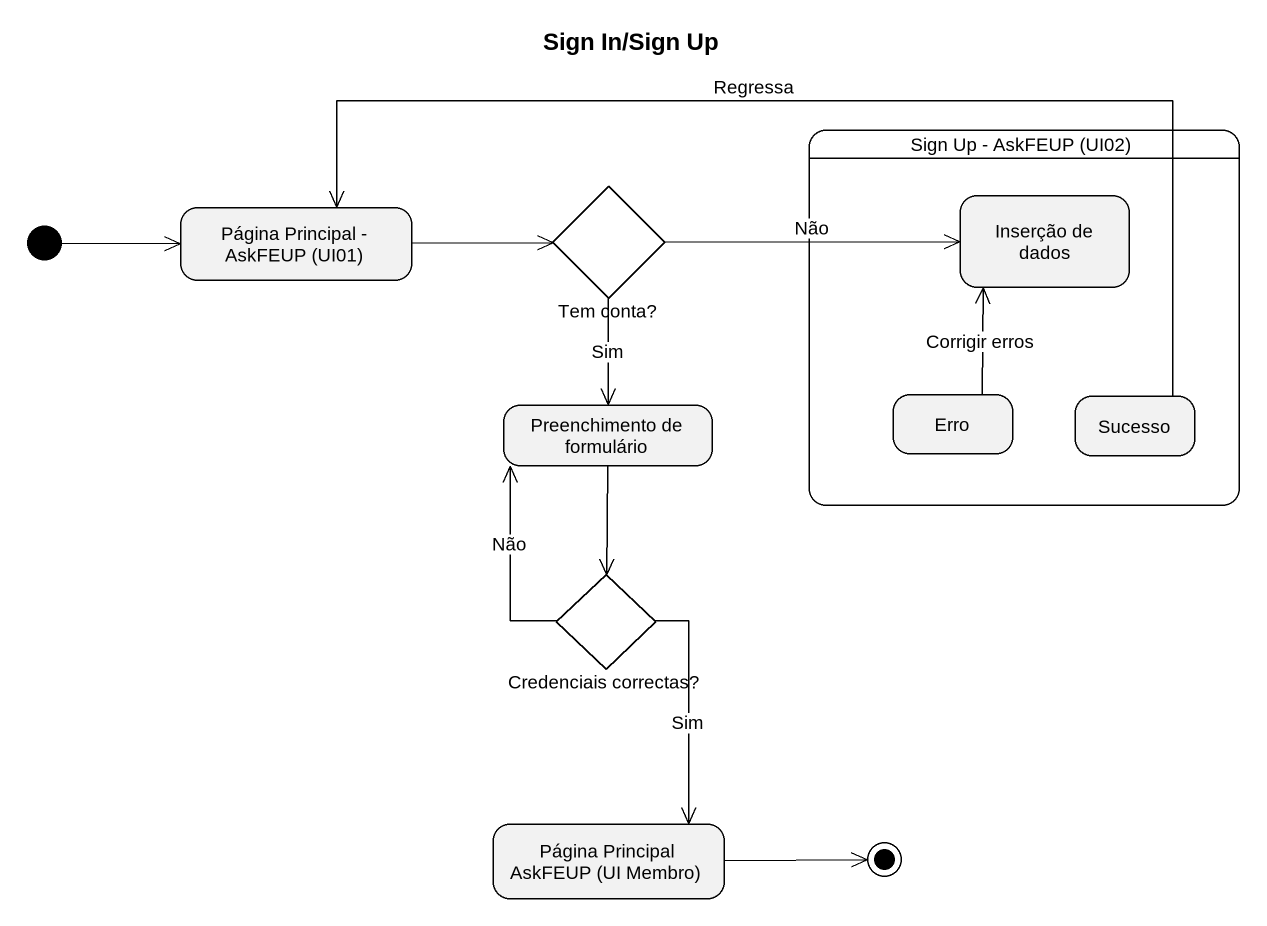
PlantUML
@startuml
title Sign In/Sign Up
hide empty description
state "Sign Up - AskFEUP (UI02)" as Sign_Up_AskFEUP_UI02 {
  state "Inserção de dados" as Inserção_de_dados
  state Erro
  state Sucesso
}
state "Página Principal - AskFEUP (UI01)" as Página_Principal_AskFEUP
state "Tem conta?" as Tem_conta <<choice>>
state "Preenchimento de formulário" as Preenchimento_de_formulário
state "Credenciais correctas?" as Credenciais_correctas <<choice>>
state "Página Principal AskFEUP (UI Membro)" as Página_Principal_AskFEUP_UI
[*] -right-> Página_Principal_AskFEUP
Página_Principal_AskFEUP -right-> Tem_conta
Tem_conta -right-> Inserção_de_dados : Não
Tem_conta --> Preenchimento_de_formulário : Sim
Erro -up-> Inserção_de_dados : Corrigir erros
Preenchimento_de_formulário --> Credenciais_correctas
Sucesso -left-> Página_Principal_AskFEUP : Regressa
Credenciais_correctas -up-> Preenchimento_de_formulário : Não
Credenciais_correctas --> Página_Principal_AskFEUP_UI : Sim
Página_Principal_AskFEUP_UI -right-> [*]
@enduml
